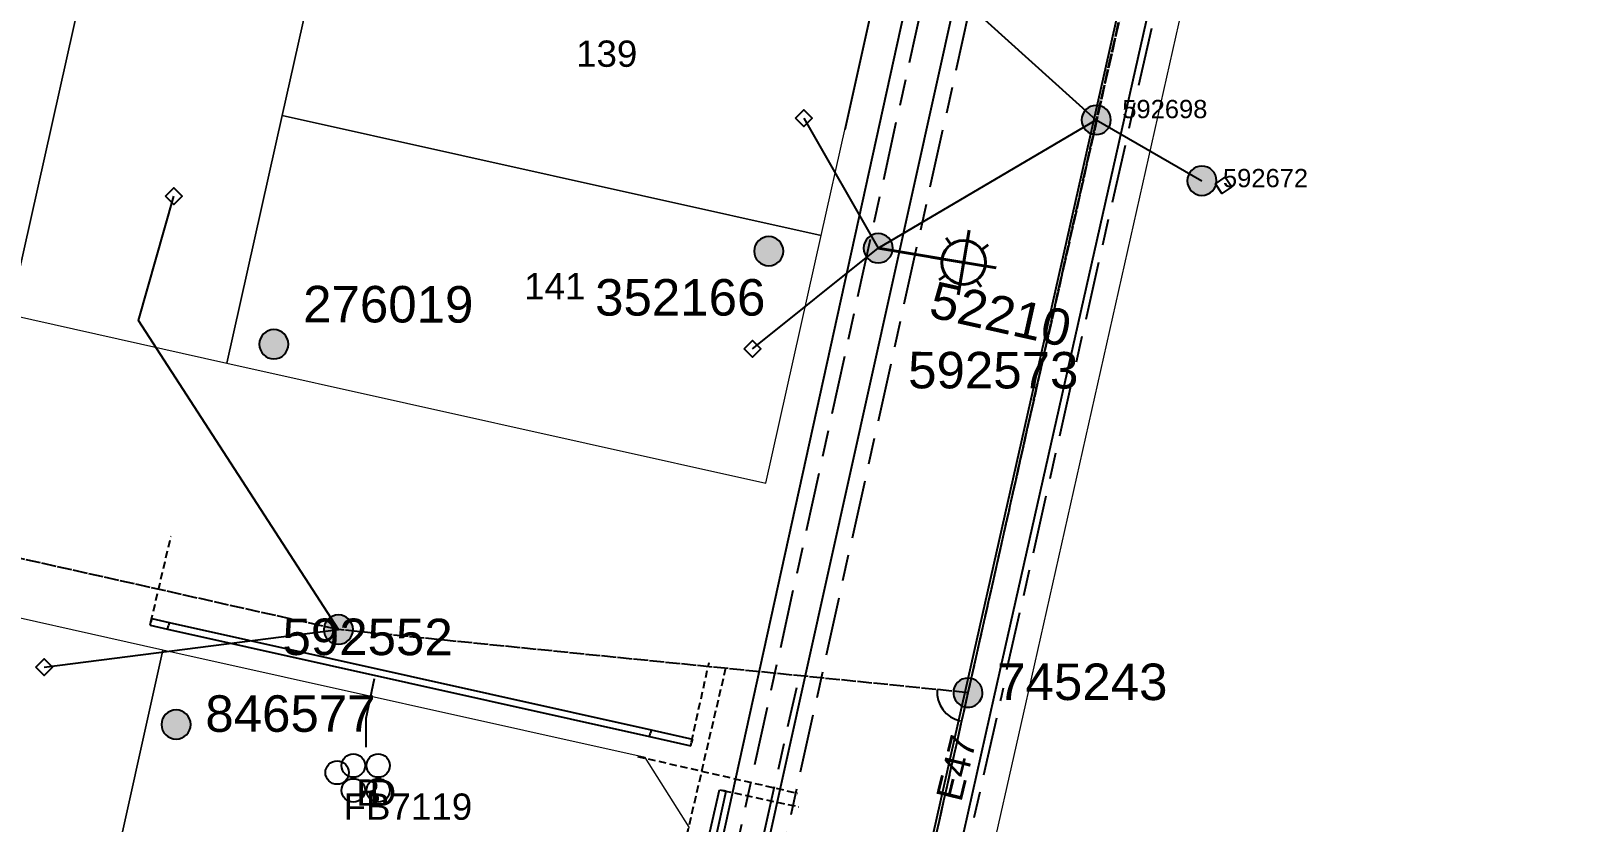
# Model space of a CAD drawing. Header units: metres. Extents: x 311347 to 316656, y 6252667 to 6255486.
# Drawn here: x 314216.1 to 314321.5, y 6254747.2 to 6254801.3 of the extents above; entities that cross this region are included whole.
import ezdxf
from ezdxf.enums import TextEntityAlignment as Align

# ---------------------------------------------------------------- set-up
doc = ezdxf.new("R2010")
doc.units = ezdxf.units.M
for name, pattern in [('Cable Exist OH', [1, 1, 0]), ('Cable Exist UG', [8.2, 4, -1.2, 1.8, -1.2]), ('DASHED', [0.75, 0.5, -0.25])]:
    doc.linetypes.add(name, pattern=pattern)
doc.layers.get('0').update_dxf_attribs({"color": 6})
for name, color, linetype in [('_User Miscellaneous4', 7, 'Continuous'), ('_User_HV_Exist', 7, 'Continuous'), ('_User_LV_Exist', 7, 'Continuous'), ('Duct_SP_EXT', 7, 'Continuous'), ('Equip_SP_SL_EXT', 7, 'Continuous'), ('Mains_HV_EXT', 7, 'Continuous'), ('Mains_LV_EXT', 7, 'Continuous'), ('Mains_TR_EXT', 7, 'Continuous'), ('Services_SP_EXT', 7, 'Continuous'), ('SupportsOH_SP_TR_HV_LV_SL_EXT', 7, 'Continuous'), ('Trench_SP_EXT', 7, 'Continuous')]:
    doc.layers.add(name, color=color, linetype=linetype)
doc.layers.add('Cadastre Buildings_SP_EXT', color=9, linetype='Continuous', lineweight=5)
doc.layers.add('Cadastre Land Parcels_SP_EXT', color=9, linetype='Continuous', lineweight=5)
doc.layers.add('UNKNOWN_FEATURES', color=1, linetype='DASHED', plot=False)
doc.styles.add('iecARIAL', font='arial.ttf', dxfattribs={"height": 2})
doc.styles.add('POLE_LABEL', font='arial.ttf')
doc.styles.get("Standard").update_dxf_attribs({"font": 'arial.ttf'})
doc.linetypes.add('Cable P UG', pattern='A,6,-0.5,["P",Standard,S=1.7,R=0,X=0.5,Y=-1],-2.9', length=9.4)
doc.linetypes.add('IE Trench HV', pattern='A,7,-0.2,["/",Standard,S=3,R=0,X=0.6,Y=-1.4],-2.5', length=9.7)

# ---------------------------------------------------------------- blocks, each defined once
blk = doc.blocks.new('DUCT_EXT')
blk.add_circle((0, 0.8), 0.8)
at = {"flags": 1}
blk.add_attdef('Z', (0, 0), '', height=0.2, dxfattribs=at)
at = {"flags": 9}
for tag, p in [('DUCT_CODE', (0, 0)), ('XSECT_TYPE', (0, -0.2)), ('STATE', (0, -0.6)), ('FB_REFERENCE', (0, -0.4)), ('NOTES', (0, -0.8))]:
    blk.add_attdef(tag, text='', height=0.2, dxfattribs=at).set_placement(p, align=Align.MIDDLE_LEFT)
blk = doc.blocks.new('*U54')
at = {"lineweight": 40}
for p, q in [((6.22, 1.25), (5.48, -3.19)), ((0, 0), (4.38, -0.73)), ((4.65, 0.71), (4.98, 0.25)), ((7.53, 0.23), (7.07, -0.1)), ((3.63, -0.6), (8.07, -1.34)), ((4.17, -2.17), (4.63, -1.84)), ((7.05, -2.65), (6.72, -2.19))]:
    blk.add_line(p, q, dxfattribs=at)
blk.add_circle((5.85, -0.97), 1.5, dxfattribs=at)
at = {"style": 'iecARIAL', "flags": 8}
blk.add_attdef('ASSET_NUM', (1.5, 1.5), '', height=2.5, dxfattribs=at)
for tag, p, height, flags in [('CONSTRUCTED_VOLTAGE', (0.98, -0.65), 0.2, 9), ('CONTROL_TYPE', (0.98, -0.85), 0.2, 9), ('LANTERN_PURPOSE', (0.98, -1.05), 0.2, 9), ('LANTERN_TYPE', (0.98, -1.25), 0.2, 9), ('LNUMBER', (2.18, -3.25), 2.5, 8), ('OPERATING_VOLTAGE', (0.98, -1.65), 0.2, 9), ('ORIENTATION', (0.98, -1.85), 0.2, 9), ('OWNED_BY', (0.98, -2.05), 0.2, 9), ('STATE', (0.98, -2.25), 0.2, 9), ('NO_PHASES', (0.98, -1.45), 0.2, 9), ('USAGE', (0.98, -2.45), 0.2, 9), ('CEXIST', (0.98, -2.65), 0.2, 9), ('CNEW', (0.98, -2.85), 0.2, 9), ('CNUMBER', (0.98, -3.05), 0.2, 9), ('CREMOVE', (0.98, -3.25), 0.2, 9), ('CREPLACE', (0.98, -3.45), 0.2, 9), ('LKINGHEIGHT', (0.98, -3.65), 0.2, 9), ('LBRACKET', (0.98, -3.85), 0.2, 9), ('LBRACKETVOCAB', (0.98, -4.05), 0.2, 9), ('LCATEGORY', (0.98, -4.25), 0.2, 9), ('LCHARGE1', (0.98, -4.45), 0.2, 9), ('LCHARGE1PERCENT', (0.98, -4.65), 0.2, 9), ('LCHARGE2', (0.98, -4.85), 0.2, 9), ('LCHARGE2PERCENT', (0.98, -5.05), 0.2, 9), ('LCHARGE3', (0.98, -5.25), 0.2, 9), ('LCHARGE3PERCENT', (0.98, -5.45), 0.2, 9), ('LEXIST', (0.98, -5.65), 0.2, 9), ('LLAMP', (0.98, -5.85), 0.2, 9), ('LLAMPVOCAB', (0.98, -6.05), 0.2, 9), ('LMAST', (0.98, -6.25), 0.2, 9), ('LMASTVOCAB', (0.98, -6.45), 0.2, 9), ('LNEW', (0.98, -6.65), 0.2, 9), ('LANTNUMBER', (0.98, -6.85), 0.2, 9), ('LOUTREACH', (0.98, -7.25), 0.2, 9), ('LOUTREACHVOCAB', (0.98, -7.45), 0.2, 9), ('LRATECODE', (0.98, -7.65), 0.2, 9), ('LREMOVE', (0.98, -7.85), 0.2, 9), ('LREPLACE', (0.98, -8.05), 0.2, 9), ('LTYPE', (0.98, -8.25), 0.2, 9), ('LTYPEVOCAB', (0.98, -8.45), 0.2, 9), ('STREETNAME', (0.98, -9.25), 0.2, 9), ('SUBURB', (0.98, -9.45), 0.2, 1), ('LEGEND', (0.98, -8.65), 0.2, 9), ('LOCATION', (0.98, -8.85), 0.2, 9), ('NOTES', (0.98, -9.05), 0.2, 9)]:
    blk.add_attdef(tag, p, '', height=height, dxfattribs=dict(flags=flags))
blk = doc.blocks.new('CCP_EXT')
at = {"flags": 9}
for tag, p in [('STATE', (0, -1.8)), ('USAGE', (0, -1.2)), ('LEGEND', (0, -1.4)), ('LIFE_SUPPORT', (0, -1.6)), ('NOTES', (0, -2))]:
    blk.add_attdef(tag, text='', height=0.2, dxfattribs=at).set_placement(p, align=Align.MIDDLE_LEFT)
blk.add_wipeout([(0, 0.57), (0.57, 0), (0, -0.57), (-0.57, 0)])
blk.add_lwpolyline([(-0.57, 0), (0, 0.57), (0.57, 0), (0, -0.57), (-0.57, 0)])
at = {"flags": 1}
blk.add_attdef('Z', (0, 0), '', height=0.2, dxfattribs=at)
at = {"flags": 9}
for tag, p in [('CCP_TYPE', (0, 0)), ('CONSTRUCTED_VOLTAGE', (0, -0.2)), ('OPERATING_VOLTAGE', (0, -0.6)), ('ORIENTATION', (0, -0.8)), ('OWNED_BY', (0, -1)), ('NO_PHASES', (0, -0.4))]:
    blk.add_attdef(tag, text='', height=0.2, dxfattribs=at).set_placement(p, align=Align.MIDDLE_LEFT)
blk = doc.blocks.new('POLE_EXT')
blk.add_hatch(color=256).paths.add_polyline_path([(-1, 0, 1), (1, 0, 1)])
blk.add_lwpolyline([(-1, 0, 1), (1, 0, 1)], format="xyb", close=True)
for tag, height, flags, p in [('pNumber', 2.5, 8, (-17.84, 2.07)), ('OWNED_BY', 0.2, 9, (1.35, -0.4)), ('SPECIAL_USE', 0.2, 9, (1.35, -0.8)), ('STATE', 0.2, 9, (1.35, -1)), ('PARENT', 0.2, 9, (1.35, -0.6)), ('cLV', 0.2, 9, (1.35, -1.4)), ('hDepth', 0.2, 9, (1.35, -1.6)), ('hDia', 0.2, 9, (1.35, -1.8)), ('cHV', 0.2, 9, (1.35, -2)), ('USAGE', 0.2, 9, (1.35, -1.2)), ('LBRACKET', 0.2, 9, (1.35, -2.2)), ('LExisting', 0.2, 9, (1.35, -2.4)), ('LANTNUMBER', 0.2, 9, (1.35, -2.6)), ('LOther', 0.2, 9, (1.35, -2.8)), ('LRemove', 0.2, 9, (1.35, -3)), ('LEGEND', 0.2, 9, (1.35, -3.2)), ('cLinedev', 0.2, 9, (1.35, -3.4)), ('pExisting', 0.2, 9, (1.35, -3.8)), ('LOCATION', 0.2, 9, (1.35, -3.6)), ('PFNUMBER', 0.2, 9, (1.35, -4)), ('NEWPFNUMBER', 0.2, 9, (1.35, -4.2)), ('pFooting', 0.2, 9, (1.35, -4.4)), ('pNew', 0.2, 9, (1.35, -4.6)), ('pRelocate', 0.2, 9, (1.35, -5)), ('pRemove', 0.2, 9, (1.35, -5.2)), ('pReplace', 0.2, 9, (1.35, -5.4)), ('pStay', 0.2, 9, (1.35, -5.6)), ('pType', 0.2, 9, (1.35, -5.8)), ('cspan', 0.2, 9, (1.35, -6)), ('STREETNAME', 0.2, 9, (1.35, -6.2)), ('SUBURB', 0.2, 9, (1.35, -6.4)), ('OPERATED_BY', 0.2, 9, (1.36, -7.01)), ('NOTES', 0.2, 9, (1.35, -6.6)), ('MAINTAINED_BY', 0.2, 9, (1.36, -6.81))]:
    blk.add_attdef(tag, text='', height=height, dxfattribs=dict(flags=flags)).set_placement(p, align=Align.MIDDLE_LEFT)
at = {"style": 'POLE_LABEL'}
for tag, height, flags, p in [('ASSET_NUM', 2.5, 8, (2, 2)), ('STRUCTURE_PLANT_NUMBER', 0.2, 9, (1.35, 0.03)), ('STREET_CODE', 0.2, 9, (1.35, -0.2))]:
    blk.add_attdef(tag, text='', height=height, dxfattribs=dict(at, flags=flags)).set_placement(p, align=Align.MIDDLE_LEFT)
at = {"flags": 1}
blk.add_attdef('Z', (1.35, -7.33), '', height=0.2, dxfattribs=at)
blk = doc.blocks.new('site 1')
at = {"layer": '_User Miscellaneous4', "color": 8}
blk.add_line((180426.6, 72899.1), (180426.6, 72977), dxfattribs=at)

msp = doc.modelspace()

# ---------------------------------------------------------------- linework, layer by layer
at = {"layer": 'Cadastre Land Parcels_SP_EXT', "linetype": 'Continuous'}
for points in [[(314404.54, 6254868.21), (314314.17, 6254888.41), (314306.57, 6254854.77), (314284.18, 6254755.26), (314281.2, 6254742.04), (314264.22, 6254666.6), (314259.85, 6254647.17), (314256.12, 6254630.62), (314341.64, 6254611.54), (314323.42, 6254530.12), (314327.26, 6254529.27), (314381.41, 6254517.32), (314408.84, 6254511.06), (314450.72, 6254698.32), (314538.58, 6254678.72), (314552.78, 6254748.82), (314561.24, 6254790.6), (314565.06, 6254809.46), (314569.1, 6254829.41), (314567.54, 6254831.8), (314511.33, 6254844.36), (314419.66, 6254864.84), (314404.54, 6254868.21)], [(314208.55, 6254824.49), (314199.8, 6254785.24), (314214.67, 6254781.92), (314223.43, 6254821.17), (314208.55, 6254824.49)], [(314273.53, 6254802.2), (314236.65, 6254810.41), (314233.33, 6254795.54), (314270.21, 6254787.32), (314273.53, 6254802.2)], [(314266.42, 6254770.36), (314270.21, 6254787.32), (314233.33, 6254795.54), (314229.54, 6254778.58), (314266.42, 6254770.36)], [(314218.06, 6254727.11), (314221.38, 6254741.99), (314225.16, 6254758.94), (314210.28, 6254762.26), (314201.52, 6254722.99), (314216.4, 6254719.69), (314218.06, 6254727.11)]]:
    msp.add_lwpolyline(points, close=True, dxfattribs=at)
at = {"layer": 'Duct_SP_EXT'}
for p, q in [((314224.39, 6254761.1), (314224.34, 6254760.87)), ((314224.39, 6254761.1), (314225.58, 6254760.84)), ((314224.29, 6254760.64), (314224.34, 6254760.87)), ((314224.29, 6254760.64), (314225.48, 6254760.37)), ((314225.48, 6254760.37), (314225.53, 6254760.6)), ((314225.48, 6254760.37), (314258.46, 6254753.02)), ((314225.58, 6254760.84), (314225.53, 6254760.6)), ((314225.58, 6254760.84), (314258.57, 6254753.48)), ((314258.46, 6254753.02), (314258.52, 6254753.25)), ((314258.46, 6254753.02), (314261.29, 6254752.39)), ((314258.57, 6254753.48), (314258.52, 6254753.25)), ((314258.57, 6254753.48), (314261.4, 6254752.85)), ((314261.29, 6254752.39), (314261.34, 6254752.62)), ((314261.4, 6254752.85), (314261.34, 6254752.62)), ((314262.48, 6254745.98), (314263.24, 6254749.38)), ((314263.24, 6254749.38), (314263.47, 6254749.33)), ((314262.95, 6254745.87), (314263.71, 6254749.28)), ((314263.71, 6254749.28), (314263.47, 6254749.33))]:
    msp.add_line(p, q, dxfattribs=at)
msp.add_lwpolyline([(314239.06, 6254752.29), (314239.06, 6254754.28), (314239.63, 6254756.99)], dxfattribs=at)
at = {"layer": 'Mains_LV_EXT', "linetype": 'Cable Exist OH'}
for points in [[(314296.85, 6254829.79), (314289.03, 6254795.23)], [(314289.03, 6254795.23), (314280.25, 6254756.03)], [(314237.17, 6254760.35), (314190.21, 6254770.85)], [(314280.25, 6254756.03), (314237.17, 6254760.35)], [(314280.25, 6254756.03), (314275.09, 6254733.12)]]:
    msp.add_lwpolyline(points, dxfattribs=at)
at = {"layer": 'Mains_LV_EXT', "linetype": 'Continuous'}
msp.add_lwpolyline([(314278.15, 6254756.24, 0.377076), (314279.72, 6254754.1)], format="xyb", dxfattribs=at)
at = {"layer": 'Services_SP_EXT'}
for points in [[(314272.36, 6254810.27), (314289.03, 6254795.21)], [(314274.11, 6254786.45), (314289.03, 6254795.23)], [(314289.03, 6254795.23), (314296.26, 6254791.07)]]:
    msp.add_lwpolyline(points, dxfattribs=at)
at = {"layer": 'Trench_SP_EXT', "linetype": 'Cable Exist UG'}
for points in [[(314249.5, 6254671.07), (314253.28, 6254688.03), (314256.6, 6254702.9), (314259.92, 6254717.78), (314263.24, 6254732.65), (314266.15, 6254745.71), (314268.53, 6254756.38)], [(314258.53, 6254649.05), (314262.56, 6254666.97), (314279.54, 6254742.41), (314282.52, 6254755.63), (314282.68, 6254756.36)]]:
    msp.add_lwpolyline(points, dxfattribs=at)
at = {"layer": 'UNKNOWN_FEATURES'}
for points in [[(314224.34, 6254760.87), (314225.72, 6254766.75)], [(314261.02, 6254746.28), (314263.7, 6254757.81)], [(314261.34, 6254752.67), (314262.53, 6254758.1)], [(314257.63, 6254751.67), (314268.6, 6254749.15)], [(314263.53, 6254749.32), (314268.67, 6254748.22)]]:
    msp.add_lwpolyline(points, dxfattribs=at)

# ---------------------------------------------------------------- block references
at = {"layer": 'Duct_SP_EXT'}
for p in [(314238.19, 6254750.24), (314239.89, 6254750.24), (314237.08, 6254749.76), (314238.19, 6254748.54), (314239.89, 6254748.54)]:
    msp.add_blockref('DUCT_EXT', p, dxfattribs=at)
at = {"layer": 'Equip_SP_SL_EXT'}
ref = msp.add_blockref('*U54', (314274.11, 6254786.45), dxfattribs=at)
ref.add_attrib('ASSET_NUM', '52210', dxfattribs={"layer": '0', "height": 2.5, "rotation": 347.4343, "style": 'iecARIAL'}).set_placement((314287.23, 6254780.88), align=Align.MIDDLE_RIGHT)
at = {"layer": 'Services_SP_EXT'}
msp.add_blockref('CCP_EXT', (314225.9, 6254790.02), dxfattribs=at)
at = {"layer": 'SupportsOH_SP_TR_HV_LV_SL_EXT'}
ref = msp.add_blockref('POLE_EXT', (314289.03, 6254795.23), dxfattribs=at)
ref.add_attrib('ASSET_NUM', '592698', dxfattribs={"layer": '0', "height": 1.25, "style": 'POLE_LABEL'}).set_placement((314290.81, 6254794.98), align=Align.BOTTOM_LEFT)
ref = msp.add_blockref('POLE_EXT', (314274.11, 6254786.45), dxfattribs=at)
ref.add_attrib('ASSET_NUM', '592573', dxfattribs={"layer": '0', "height": 2.5, "rotation": 359.9432, "style": 'POLE_LABEL'}).set_placement((314287.81, 6254778.1), align=Align.MIDDLE_RIGHT)
ref = msp.add_blockref('POLE_EXT', (314266.62, 6254786.25), dxfattribs=at)
ref.add_attrib('ASSET_NUM', '352166', dxfattribs={"layer": '0', "height": 2.5, "style": 'POLE_LABEL'}).set_placement((314266.39, 6254781.09), align=Align.BOTTOM_RIGHT)
ref = msp.add_blockref('POLE_EXT', (314232.75, 6254779.88), dxfattribs=at)
ref.add_attrib('ASSET_NUM', '276019', dxfattribs={"layer": '0', "height": 2.5, "rotation": 359.8971, "style": 'POLE_LABEL'}).set_placement((314234.75, 6254780.63), align=Align.BOTTOM_LEFT)
ref = msp.add_blockref('POLE_EXT', (314237.17, 6254760.35), dxfattribs=at)
ref.add_attrib('ASSET_NUM', '592552', dxfattribs={"layer": '0', "height": 2.5, "rotation": 359.9251, "style": 'POLE_LABEL'}).set_placement((314239.17, 6254761.1), align=Align.TOP_CENTER)
ref = msp.add_blockref('POLE_EXT', (314280.25, 6254756.03), dxfattribs=dict(at, rotation=359.9495797140285))
ref.add_attrib('ASSET_NUM', '745243', dxfattribs={"layer": '0', "height": 2.5, "rotation": 359.9595, "style": 'POLE_LABEL'}).set_placement((314282.25, 6254756.78), align=Align.MIDDLE_LEFT)
ref = msp.add_blockref('POLE_EXT', (314226.06, 6254753.85), dxfattribs=at)
ref.add_attrib('ASSET_NUM', '846577', dxfattribs={"layer": '0', "height": 2.5, "style": 'POLE_LABEL'}).set_placement((314228.06, 6254754.6), align=Align.MIDDLE_LEFT)

# ---------------------------------------------------------------- texts
at = {"layer": 'Cadastre Land Parcels_SP_EXT'}
for s, p in [('139', (314253.43, 6254798.87)), ('141', (314249.88, 6254782.95))]:
    msp.add_text(s, height=1.8, dxfattribs=at).set_placement(p)
at = {"layer": 'Duct_SP_EXT'}
for s, p in [('B', (314238.4, 6254748.29)), ('D', (314239.3, 6254748.29)), ('FB7119', (314237.52, 6254747.33))]:
    msp.add_text(s, height=1.8, dxfattribs=at).set_placement(p)
at = {"layer": 'Mains_LV_EXT'}
msp.add_text('E47', height=1.8, rotation=76.2317, dxfattribs=at).set_placement((314279.79, 6254748.49))

# ---------------------------------------------------------------- next in the draw order: linework, layer by layer
at = {"layer": 'Cadastre Buildings_SP_EXT', "linetype": 'Continuous'}
msp.add_lwpolyline([(314247.07, 6254857.13), (314232.18, 6254860.43), (314217.31, 6254863.76), (314208.55, 6254824.49), (314223.43, 6254821.17), (314214.67, 6254781.92), (314229.54, 6254778.58), (314233.33, 6254795.54), (314236.65, 6254810.41), (314238.31, 6254817.87), (314239.96, 6254825.29), (314243.28, 6254840.17), (314247.07, 6254857.13)], close=True, dxfattribs=at)
at = {"layer": 'Services_SP_EXT'}
msp.add_lwpolyline([(314237.17, 6254760.35), (314223.49, 6254781.51), (314225.9, 6254790.02)], dxfattribs=at)

# ---------------------------------------------------------------- next in the draw order: block references
for p in [(314269.02, 6254795.36), (314265.5, 6254779.56), (314217.04, 6254757.78)]:
    msp.add_blockref('CCP_EXT', p, dxfattribs=at)
at = {"layer": 'Services_SP_EXT', "rotation": 169.1292904342261}
msp.add_blockref('CCP_EXT', (314297.74, 6254790.76), dxfattribs=at)

# ---------------------------------------------------------------- next in the draw order: linework, layer by layer
at = {"layer": '_User_HV_Exist', "linetype": 'Cable P UG'}
for points in [[(313424.32, 6254638.26), (313454.95, 6254774.83), (313702.01, 6254721.41), (313714.38, 6254775.88), (314243.95, 6254657.3), (314296.95, 6254898.39), (314658.74, 6254816.97), (314668.5, 6254819.46), (314818.69, 6254785.91), (314833.56, 6254749.26), (314827.42, 6254696.17), (314925.16, 6254660.08)], [(313427.39, 6254637.64), (313428.26, 6254641.52), (313457.35, 6254771.09), (313704.47, 6254717.84), (313716.57, 6254772.22), (314246.21, 6254653.89), (314299.83, 6254895.62), (314658.74, 6254814.96), (314668.03, 6254817.45), (314816.5, 6254783.33), (314830.51, 6254748.81), (314824.16, 6254694.14), (314904.64, 6254664.44), (314917.36, 6254659.75), (314919.61, 6254658.92), (314921.37, 6254658.26)], [(314167.32, 6254314.98), (314184.74, 6254391.77), (314184.74, 6254391.77), (314186.75, 6254400.65), (314190.07, 6254415.57), (314193.35, 6254430.4), (314196.71, 6254444.88), (314201.55, 6254469.68), (314201.55, 6254469.68), (314203.89, 6254480.16), (314207.21, 6254495.04), (314210.53, 6254509.91), (314213.85, 6254524.79), (314214.39, 6254527.22), (314230.46, 6254533.07), (314230.46, 6254533.07), (314238.24, 6254570.67), (314238.24, 6254570.67), (314252.04, 6254631.55), (314255.76, 6254648.09), (314277.12, 6254742.96), (314277.12, 6254742.96), (314280.09, 6254756.18), (314298.25, 6254836.85)], [(314166.53, 6254314.27), (314169.21, 6254314.29), (314186.69, 6254391.32), (314188.7, 6254400.22), (314192.02, 6254415.13), (314195.3, 6254429.96), (314198.67, 6254444.46), (314203.5, 6254469.27), (314205.84, 6254479.73), (314209.16, 6254494.6), (314212.48, 6254509.48), (314215.8, 6254524.35), (314216.13, 6254525.84), (314232.2, 6254531.69), (314240.19, 6254570.25), (314253.99, 6254631.11), (314257.72, 6254647.65), (314279.07, 6254742.52), (314282.05, 6254755.74), (314299.88, 6254834.96)]]:
    msp.add_lwpolyline(points, dxfattribs=at)
at = {"layer": '_User_LV_Exist', "linetype": 'Cable Exist UG'}
msp.add_lwpolyline([(313426.41, 6254637.86), (313427.28, 6254641.74), (313427.28, 6254641.74), (313456.59, 6254772.28), (313703.71, 6254719.03), (313715.81, 6254773.41), (314247.49, 6254654.55), (314301.12, 6254896.38), (314658.71, 6254815.99), (314668, 6254818.48), (314817.23, 6254784.19), (314831.53, 6254748.94), (314825.24, 6254694.81), (314904.99, 6254665.38)], dxfattribs=at)
at = {"layer": 'Cadastre Buildings_SP_EXT', "linetype": 'Continuous'}
msp.add_lwpolyline([(314261.17, 6254746.82), (314258.15, 6254751.59), (314225.16, 6254758.94), (314221.38, 6254741.99), (314218.06, 6254727.11), (314254.94, 6254718.89), (314258.26, 6254733.77), (314261.17, 6254746.82)], close=True, dxfattribs=at)
at = {"layer": 'Mains_HV_EXT', "linetype": 'Cable Exist OH'}
msp.add_lwpolyline([(314296.85, 6254829.8), (314275.09, 6254733.12)], dxfattribs=at)
at = {"layer": 'Mains_TR_EXT', "linetype": 'Cable Exist UG'}
msp.add_lwpolyline([(314658.73, 6254818), (314298.23, 6254899.16), (314245.23, 6254658.28), (313713.63, 6254777.08), (313701.25, 6254722.6), (313454.19, 6254776.02), (313423.34, 6254638.48), (313420.57, 6254625.93), (313420.59, 6254626.03), (313346.26, 6254294.03), (313203.02, 6254324.96)], dxfattribs=at)
at = {"layer": 'Services_SP_EXT'}
for points in [[(314269.02, 6254795.36), (314274.11, 6254786.45)], [(314265.5, 6254779.56), (314274.11, 6254786.45)], [(314217.04, 6254757.78), (314237.17, 6254760.35)]]:
    msp.add_lwpolyline(points, dxfattribs=at)
at = {"layer": 'Trench_SP_EXT', "linetype": 'Cable Exist UG'}
msp.add_lwpolyline([(314312.66, 6254889.47), (314282.69, 6254756.67)], dxfattribs=at)

# ---------------------------------------------------------------- next in the draw order: block references
at = {"layer": '_User Miscellaneous4', "linetype": 'IE Trench HV', "lineweight": -3, "xscale": 0.1, "yscale": 0.1, "zscale": 0.1, "rotation": 347.4226251762298}
msp.add_blockref('site 1', (295074.72, 6251608.54), dxfattribs=at)
at = {"layer": 'SupportsOH_SP_TR_HV_LV_SL_EXT'}
ref = msp.add_blockref('POLE_EXT', (314296.26, 6254791.07), dxfattribs=at)
ref.add_attrib('ASSET_NUM', '592672', dxfattribs={"layer": '0', "height": 1.25, "style": 'POLE_LABEL'}).set_placement((314297.7, 6254791.88), align=Align.TOP_LEFT)

doc.saveas('drawing.dxf')
